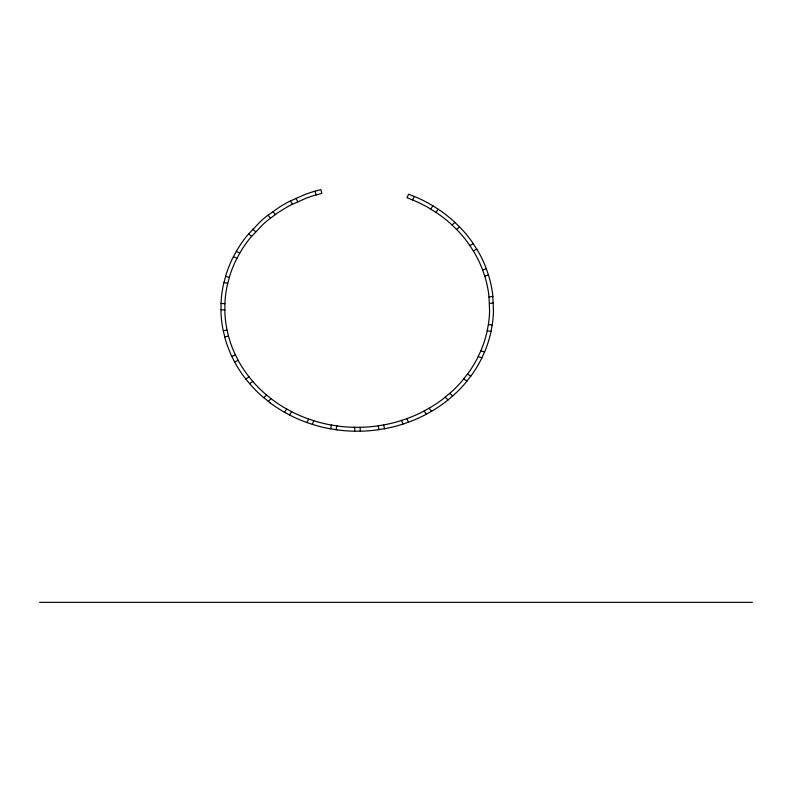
<?xml version="1.0" encoding="UTF-8"?>
<svg xmlns="http://www.w3.org/2000/svg" width="792" height="792" viewBox="0 0 792 792"><rect width="100%" height="100%" fill="white"/><g stroke="black" fill="none" stroke-linecap="round" stroke-linejoin="round"><path stroke-width="1.19" d="M336.115 429.739L336.729 425.898M354.083 427.314L362.409 427.254A146.748 146.748 0 0 0 376.21 426.106L384.397 424.799A144.134 144.134 0 0 0 400.425 420.819L408.197 418.156A138.986 138.986 0 0 0 423.116 411.533L430.195 407.603A132.165 132.165 0 0 0 443.47 398.594L451.569 391.783A123.879 123.879 0 0 0 462.478 380.477L468.824 372.299A115.909 115.909 0 0 0 478.041 356.935L481.199 350.005A110.108 110.108 0 0 0 487.219 330.818L488.545 323.423A107.494 107.494 0 0 0 489.595 310.979L488.941 296.03A108.613 108.613 0 0 0 484.843 276.428L482.377 269.28A113.533 113.533 0 0 0 473.418 251.034L469.21 244.579A120.869 120.869 0 0 0 457.677 230.541L452.074 225.017A129.066 129.066 0 0 0 437.55 213.444L428.462 207.722A137.392 137.392 0 0 0 413.919 200.475L406.979 197.733L408.593 194.189L415.444 196.901A140.907 140.907 0 0 1 432.788 205.752L439.758 210.236A132.947 132.947 0 0 1 454.707 222.156L460.498 227.858A124.75 124.75 0 0 1 472.388 242.352L478.091 251.302A117.107 117.107 0 0 1 486.011 267.884L488.565 275.289A112.494 112.494 0 0 1 492.802 295.594L493.475 311.088A111.385 111.385 0 0 1 492.386 323.978L491.02 331.63A113.999 113.999 0 0 1 484.783 351.5L481.516 358.667A119.8 119.8 0 0 1 471.992 374.537L465.439 382.991A127.76 127.76 0 0 1 454.192 394.644L447.995 399.97A135.64 135.64 0 0 1 432.175 410.939L424.898 414.988A142.867 142.867 0 0 1 409.563 421.79L401.584 424.532A148.015 148.015 0 0 1 385.12 428.62L376.705 429.957A150.638 150.638 0 0 1 362.538 431.135L354.004 431.195A150.638 150.638 0 0 1 337.046 429.868M330.581 428.848L331.373 425.047M312.375 424.373L313.751 420.74M306.999 422.572L308.553 418.998M412.592 199.921L414.374 196.456M289.545 414.988L291.644 411.701M284.467 412.236L286.724 409.048M430.68 209.019L432.986 205.87M435.867 212.296L438.313 209.266M268.29 401.435L271.022 398.633M263.706 397.703L266.567 395.04M452.074 225.017L454.984 222.423M456.578 229.403L459.588 226.928M249.569 383.645L252.816 381.467M245.728 378.962L249.074 376.933M469.903 245.599L473.269 243.639M473.359 250.925L476.804 249.124M234.581 361.875L238.194 360.4M231.799 356.341L235.481 355.044M482.655 270.013L486.337 268.775M484.734 276.071L488.476 275.002M224.661 336.818L228.502 336.115M223.215 330.69L227.076 330.185L228.868 337.491A111.098 111.098 0 0 0 235.006 354.054L238.451 360.875A117.117 117.117 0 0 0 248.282 375.913L253.222 381.942A124.908 124.908 0 0 0 266.31 394.822L272.537 399.792A132.769 132.769 0 0 0 285.962 408.613L293.109 412.444A139.481 139.481 0 0 0 308.137 418.849L315.958 421.413A144.253 144.253 0 0 0 329.333 424.67L337.521 426.017M489.04 296.96L492.891 296.495M489.515 303.346L493.396 303.069M39.6 602.336L752.4 602.336M220.928 309.771L224.819 309.86M221.017 303.425L224.898 303.702M488.367 324.572L492.238 324.908M487.219 330.808L491.07 331.353M336.996 429.868L328.601 428.482M223.928 282.467L227.71 283.348M225.562 276.319L229.304 277.378M480.833 350.866L484.575 351.985M478.219 356.558L481.902 357.855M233.412 256.697L236.947 258.331M236.323 251.331L239.768 253.123M467.478 374.151L470.923 376.022M463.716 378.982L467.072 381.011M248.5 233.947L251.618 236.273M270.211 402.9L261.736 396A128.373 128.373 0 0 1 250.302 384.506L245.193 378.289A121.008 121.008 0 0 1 235.036 362.736L231.482 355.687A114.989 114.989 0 0 1 225.126 338.55L222.77 328.433A111.573 111.573 0 0 1 221.017 313.008L221.047 302.663A111.712 111.712 0 0 1 223.413 284.704L226.066 274.646A115.602 115.602 0 0 1 232.917 257.667L236.679 250.708A121.909 121.909 0 0 1 247.282 235.412L260.231 221.691A131.492 131.492 0 0 1 266.439 216.365L279.883 206.831A139.234 139.234 0 0 1 289.535 201.346L304.861 194.545A145.728 145.728 0 0 1 312.85 191.812L320.839 189.664L321.869 193.377L314.008 195.515A141.847 141.847 0 0 0 306.227 198.178L291.317 204.801A134.561 134.561 0 0 0 277.438 213.048L268.874 219.394A127.611 127.611 0 0 0 262.855 224.562L250.302 237.857A119.503 119.503 0 0 0 245.599 244.045L244.134 246.163A116.573 116.573 0 0 0 240.035 252.668L236.392 259.4A111.721 111.721 0 0 0 229.769 275.814L227.215 285.526A107.831 107.831 0 0 0 224.928 302.861L224.898 312.84A107.781 107.781 0 0 0 227.076 330.185M252.638 229.234L255.648 231.71M449.747 393.406L452.747 395.941M445.193 397.228L448.074 399.901M267.924 215.186L270.508 218.097M272.884 211.484L275.329 214.513M429.125 408.227L431.541 411.325M424.086 411.018L426.343 414.216M290.446 200.891L292.377 204.267M295.96 198.238L297.733 201.703M406.801 418.661L408.523 422.166M401.495 420.473L403.059 424.057M314.968 191.169L316.176 194.862M383.615 424.948L384.585 428.719M378.2 425.829L379.002 429.64M360.122 427.314L360.301 431.195M354.707 427.314L354.707 431.204M354.133 427.304A146.748 146.748 0 0 1 337.57 426.017M270.211 402.9A136.65 136.65 0 0 0 284.031 411.988L291.377 415.929A143.372 143.372 0 0 0 306.831 422.512L314.86 425.136A148.134 148.134 0 0 0 328.601 428.482"/></g></svg>
